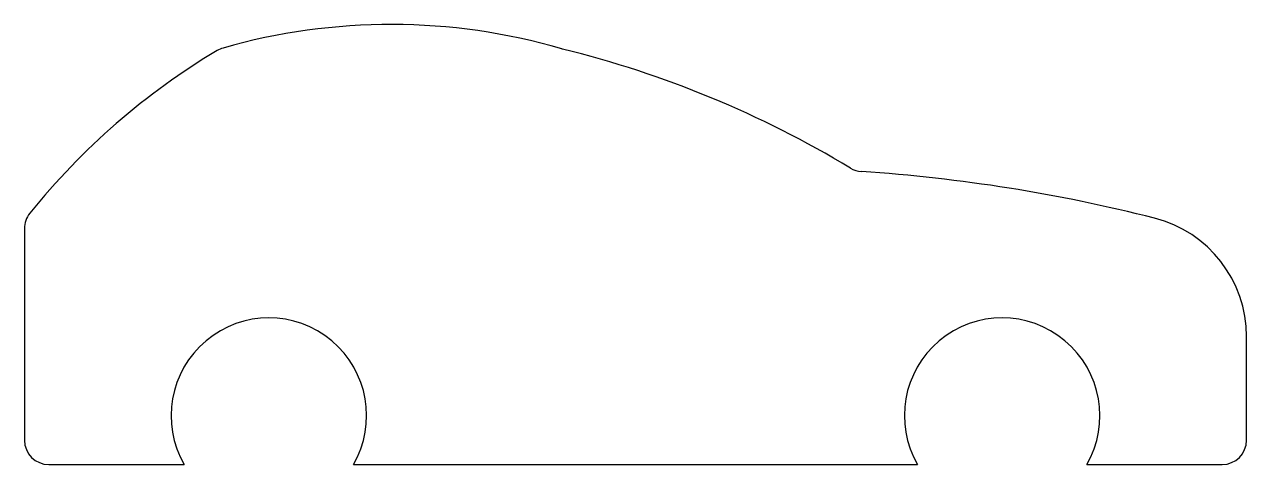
# Model space of a CAD drawing. Header units: metres. Extents: x -1000 to 4000, y 100 to 1900.
import ezdxf

# ---------------------------------------------------------------- set-up
doc = ezdxf.new("R2010")
doc.units = ezdxf.units.M

msp = doc.modelspace()

# ---------------------------------------------------------------- linework, layer by layer
at = {"layer": 'PARAMETRIX'}
for p, q in [((-1000, 1065.1575), (-1000, 200)), ((4000, 200), (4000, 623.188)), ((-900, 100), (-346.4102, 100)), ((346.4102, 100), (2653.5898, 100)), ((3346.4102, 100), (3900, 100))]:
    msp.add_line(p, q, dxfattribs=at)
for centre, radius, start, end in [((500, -600), 2500, 73.7869, 105.9636), ((-160.0644, 1707.4477), 100, 105.9636, 120.6972), ((1225.9491, 1896.5973), 100, 253.7869, 256.1496), ((1243.8129, -657.2147), 2850, 120.6972, 141.2211), ((184.6154, -2326.9231), 4250, 58.9095, 76.1496), ((2430.9165, 1398.212), 100, 238.9095, 266.2011), ((1983.6957, -5336.9564), 6650, 75.7263, 86.2011), ((-900, 1065.1575), 100, 141.2211, 180), ((3500, 623.188), 500, 0, 75.7263), ((0, 300), 400, 330, 210), ((3000, 300), 400, 330, 210), ((-900, 200), 100, 180, 270), ((3900, 200), 100, 270, 0)]:
    msp.add_arc(centre, radius, start, end, dxfattribs=at)

doc.saveas('drawing.dxf')
